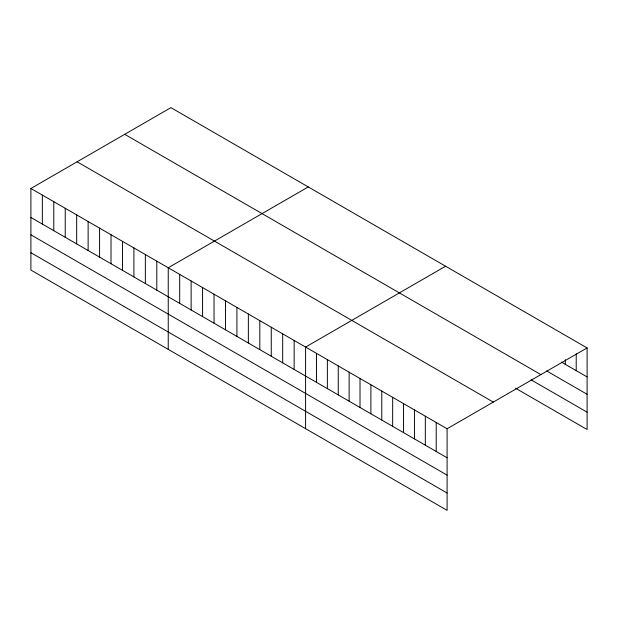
<?xml version="1.0" encoding="UTF-8"?>
<svg xmlns="http://www.w3.org/2000/svg" width="618" height="618" viewBox="0 0 618 618"><rect width="100%" height="100%" fill="white"/><g stroke="black" fill="none" stroke-linecap="round" stroke-linejoin="round"><path stroke-width="0.93" d="M30.9 188.475L447.092 428.761L447.092 510.36L30.9 270.074L30.9 188.475L170.908 107.64L587.1 347.926L587.1 429.525L515.566 388.228M308.251 186.937L168.243 267.764L168.243 349.363M445.593 266.227L305.586 347.061L305.586 428.66M447.092 428.761L587.1 347.926M561.445 362.109L587.1 376.926M546.667 370.939L587.1 394.284M124.705 134.315L540.897 374.601M531.117 379.846L587.1 412.167M77.103 161.8L493.295 402.086M30.9 217.466L447.092 457.76M30.9 234.825L447.092 475.118M30.9 252.716L447.092 493.002M576.215 353.805L576.215 370.638M565.331 359.676L565.331 364.357M436.208 422.473L436.208 451.472M425.323 416.192L425.323 445.184M414.439 409.904L414.439 438.904M403.554 403.624L403.554 432.615M392.669 397.335L392.669 426.335M381.785 391.055L381.785 420.047M370.9 384.767L370.9 413.766M360.016 378.486L360.016 407.478M349.131 372.198L349.131 401.198M338.247 365.918L338.247 394.91M327.362 359.63L327.362 388.629M316.478 353.349L316.478 382.341M294.145 340.456L294.145 369.448M282.696 333.844L282.696 362.843M271.256 327.239L271.256 356.238M259.807 320.626L259.807 349.626M248.359 314.021L248.359 343.021M236.918 307.416L236.918 336.408M225.47 300.804L225.47 329.803M214.029 294.199L214.029 323.199M202.58 287.586L202.58 316.586M191.132 280.981L191.132 309.981M179.691 274.377L179.691 303.368M156.802 261.159L156.802 290.159M145.354 254.554L145.354 283.546M133.905 247.942L133.905 276.941M122.464 241.337L122.464 270.329M111.016 234.724L111.016 263.724M99.575 228.119L99.575 257.119M88.127 221.514L88.127 250.506M76.678 214.902L76.678 243.901M65.238 208.297L65.238 237.289M53.789 201.684L53.789 230.684M42.348 195.079L42.348 224.079"/></g></svg>
